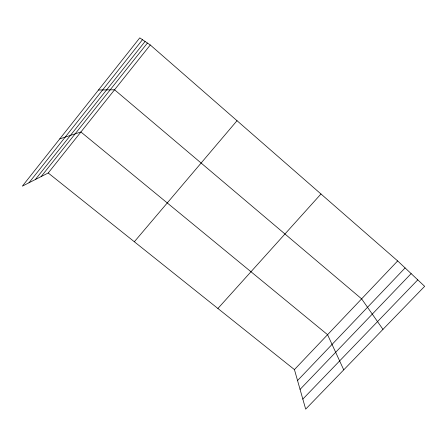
<?xml version="1.0" encoding="UTF-8"?>
<svg xmlns="http://www.w3.org/2000/svg" width="447" height="447" viewBox="0 0 447 447"><rect width="100%" height="100%" fill="white"/><g stroke="black" fill="none" stroke-linecap="round" stroke-linejoin="round"><path stroke-width="0.67" d="M28.977 182.773L142.487 39.699M35.347 179.538L145.074 41.454M41.124 176.599L147.421 43.041M48.22 172.989L150.287 44.991L397.657 260.925L424.65 286.331L305.681 409.139L294.428 369.591L48.22 172.989L22.35 186.142L139.777 37.861L150.287 44.991M134.34 241.76L237.022 120.707M217.901 308.486L320.974 193.987M294.428 369.591L397.657 260.925M297.546 380.548L405.099 267.932M300.066 389.404L411.139 273.614M302.826 399.104L417.772 279.856M59.786 138.872L80.913 131.988L327.578 334.697L343.737 369.853M98.496 89.992L114.566 89.786L361.617 298.864L382.962 329.366"/></g></svg>
